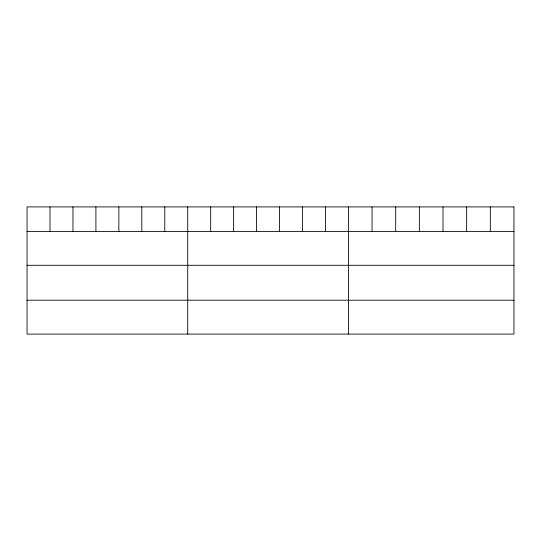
<?xml version="1.0" encoding="UTF-8"?>
<svg xmlns="http://www.w3.org/2000/svg" width="541" height="541" viewBox="0 0 541 541"><rect width="100%" height="100%" fill="white"/><g stroke="black" fill="none" stroke-linecap="round" stroke-linejoin="round"><path stroke-width="0.81" d="M27.05 231.413L513.95 231.413M27.05 265.293L513.95 265.293M27.05 300.208L513.95 300.208M490.302 206.912L490.302 231.413M466.653 206.912L466.653 231.413M443.005 206.912L443.005 231.413M419.349 206.912L419.349 231.413M395.701 206.912L395.701 231.413M372.052 206.912L372.052 231.413M348.404 206.912L348.404 334.088M325.452 206.912L325.452 231.413M302.493 206.912L302.493 231.413M279.541 206.912L279.541 231.413M256.59 206.912L256.59 231.413M233.638 206.912L233.638 231.413M210.679 206.912L210.679 231.413M187.727 206.912L187.727 334.088M164.775 206.912L164.775 231.413M141.816 206.912L141.816 231.413M118.864 206.912L118.864 231.413M95.913 206.912L95.913 231.413M72.961 206.912L72.961 231.413M50.002 206.912L50.002 231.413M513.95 206.912L27.05 206.912L27.05 334.088L513.95 334.088L513.95 206.912"/></g></svg>
